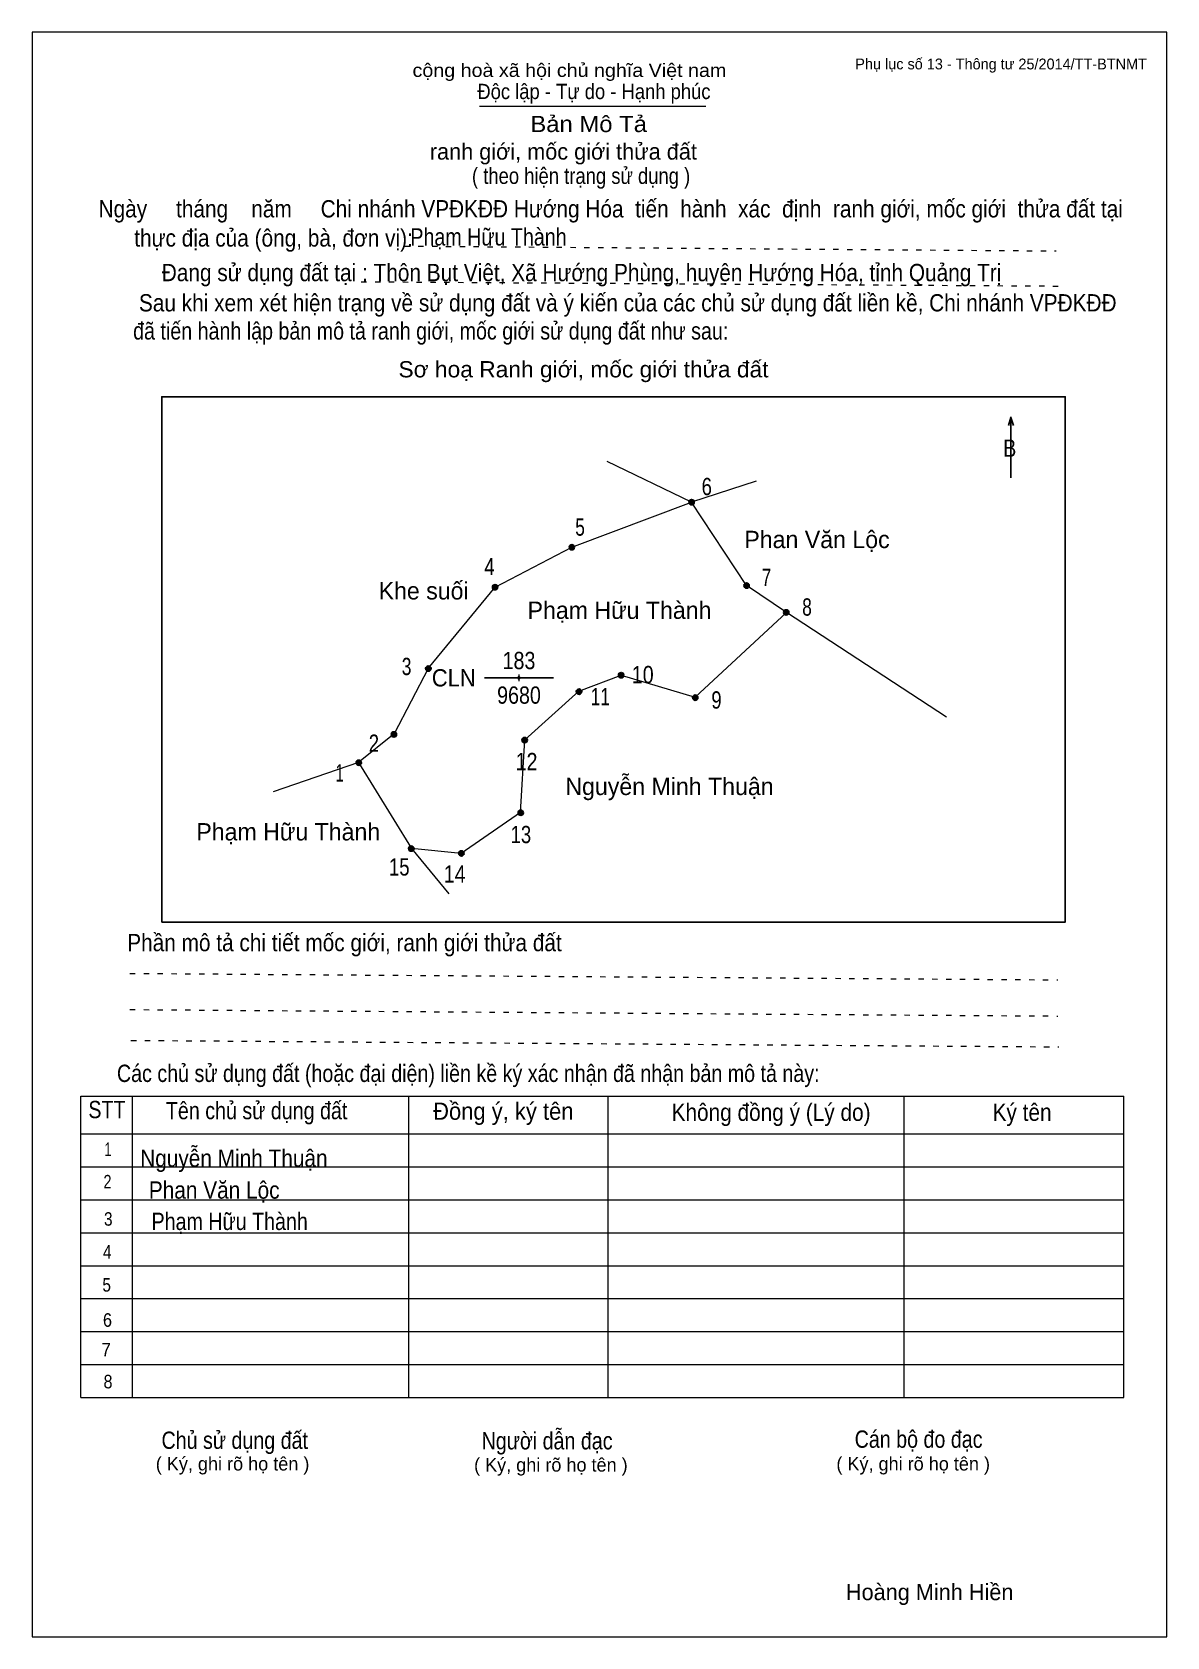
# Model space of a CAD drawing. Header units: centimetres. Extents: x 0 to 21, y 0 to 29.7.
import ezdxf
from ezdxf.enums import TextEntityAlignment as Align

# ---------------------------------------------------------------- set-up
doc = ezdxf.new("R2010")
doc.units = ezdxf.units.CM
doc.header["$LTSCALE"] = 0.13
doc.linetypes.add('DOTTED', pattern=[1.5, 0.3, -1.2])
for name, color, linetype, lineweight in [('1', 7, 'Continuous', 13), ('11', 7, 'Continuous', 13), ('32', 7, 'Continuous', 25), ('33', 7, 'Continuous', 25), ('6', 7, 'Continuous', 13), ('62', 7, 'Continuous', 13), ('7', 7, 'Continuous', 13)]:
    doc.layers.add(name, color=color, linetype=linetype, lineweight=lineweight)
doc.layers.add('34', color=7, linetype='Continuous')
doc.layers.add('63', color=7, linetype='Continuous')

msp = doc.modelspace()

# ---------------------------------------------------------------- hatches: boundary and pattern name
at = {"layer": '11'}
msp.add_hatch(color=256, dxfattribs=at).paths.add_polyline_path([(9.0173, 17.75, 1), (9.0031, 17.75, 1)])
at = {"layer": '32'}
for points in [[(12.2547, 21.0002, 1), (12.1547, 21.0002, 1)], [(10.0382, 20.1656, 1), (9.9382, 20.1656, 1)], [(8.6176, 19.426, 1), (8.5176, 19.426, 1)], [(13.2723, 19.4567, 1), (13.1723, 19.4567, 1)], [(14.0053, 18.9606, 1), (13.9053, 18.9606, 1)], [(7.3824, 17.9198, 1), (7.2824, 17.9198, 1)], [(10.9499, 17.7982, 1), (10.8499, 17.7982, 1)], [(10.1711, 17.4937, 1), (10.0711, 17.4937, 1)], [(12.3223, 17.3826, 1), (12.2223, 17.3826, 1)], [(6.7454, 16.7016, 1), (6.6454, 16.7016, 1)], [(9.1657, 16.5961, 1), (9.0657, 16.5961, 1)], [(6.0947, 16.1786, 1), (5.9947, 16.1786, 1)], [(9.0924, 15.2521, 1), (8.9924, 15.2521, 1)], [(7.0651, 14.5887, 1), (6.9651, 14.5887, 1)], [(7.9943, 14.5002, 1), (7.8943, 14.5002, 1)]]:
    msp.add_hatch(color=256, dxfattribs=at).paths.add_polyline_path(points)

# ---------------------------------------------------------------- linework, layer by layer
at = {"layer": '1'}
msp.add_lwpolyline([(21, 0), (21, 29.7), (0, 29.7), (0, 0)], close=True, dxfattribs=at)
at = {"layer": '11'}
for p, q in [((8.98, 17.75), (8.95, 17.75)), ((9.01, 17.81), (9.01, 17.78)), ((9.01, 17.72), (9.01, 17.69)), ((9.07, 17.75), (9.04, 17.75))]:
    msp.add_line(p, q, dxfattribs=at)
msp.add_lwpolyline([(9.01, 17.78), (8.98, 17.75), (9.01, 17.72), (9.04, 17.75)], close=True, dxfattribs=at)
msp.add_circle((9.0102, 17.75), 0.00709, dxfattribs=at)
at = {"layer": '32'}
for centre in [(12.2047, 21.0002), (9.9882, 20.1656), (8.5676, 19.426), (13.2223, 19.4567), (13.9553, 18.9606), (7.3324, 17.9198), (10.8999, 17.7982), (10.1211, 17.4937), (12.2723, 17.3826), (6.6954, 16.7016), (9.1157, 16.5961), (6.0447, 16.1786), (9.0424, 15.2521), (7.0151, 14.5887), (7.9443, 14.5002)]:
    msp.add_circle(centre, 0.05, dxfattribs=at)
at = {"layer": '33'}
msp.add_line((8.37, 17.75), (9.65, 17.75), dxfattribs=at)
at = {"layer": '6'}
for p, q in [((12.2, 21), (10.64, 21.75)), ((13.4, 21.39), (12.2, 21)), ((13.96, 18.96), (12.27, 17.39)), ((16.92, 17.02), (13.96, 18.96)), ((6.04, 16.18), (4.46, 15.64)), ((7.02, 14.59), (7.71, 13.75))]:
    msp.add_line(p, q, dxfattribs=at)
for points in [[(7.33, 17.92), (8.57, 19.43), (9.99, 20.17), (12.2, 21)], [(13.96, 18.96), (13.22, 19.46), (12.2, 21)], [(7.33, 17.92), (6.7, 16.71), (6.04, 16.18), (7.02, 14.59)], [(9.04, 15.26), (9.12, 16.6), (10.12, 17.5), (10.9, 17.8), (12.27, 17.39)], [(9.04, 15.26), (7.94, 14.5), (7.02, 14.59)]]:
    msp.add_lwpolyline(points, dxfattribs=at)
at = {"layer": '62'}
for p, q in [((8.28, 28.33), (12.47, 28.33)), ((0.9, 10.01), (20.2, 10.01)), ((0.9, 4.43), (0.9, 10.01)), ((1.86, 4.43), (1.86, 10.01)), ((6.97, 4.43), (6.97, 9.99)), ((10.66, 4.43), (10.66, 9.99)), ((16.14, 4.43), (16.14, 10.01)), ((20.2, 4.43), (20.2, 10.01)), ((0.9, 9.31), (20.2, 9.31)), ((0.9, 8.7), (20.2, 8.7)), ((0.9, 8.09), (20.2, 8.09)), ((0.9, 7.48), (20.2, 7.48)), ((0.9, 6.87), (20.2, 6.87)), ((0.9, 6.26), (20.2, 6.26)), ((0.9, 5.65), (20.2, 5.65)), ((0.9, 5.04), (20.2, 5.04)), ((0.9, 4.43), (20.2, 4.43))]:
    msp.add_line(p, q, dxfattribs=at)
at = {"layer": '62', "linetype": 'DOTTED'}
for p, q in [((6.89, 25.74), (18.95, 25.65)), ((6.09, 25.08), (19.04, 25)), ((1.81, 12.28), (18.98, 12.16)), ((1.81, 11.61), (18.98, 11.49)), ((1.83, 11.04), (19, 10.92))]:
    msp.add_line(p, q, dxfattribs=at)
at = {"layer": '62', "lineweight": 25}
for p, q in [((18.11, 22.58), (18.11, 21.45)), ((18.11, 22.57), (18.07, 22.42)), ((18.11, 22.57), (18.16, 22.42))]:
    msp.add_line(p, q, dxfattribs=at)
msp.add_lwpolyline([(2.4, 13.23), (19.12, 13.23), (19.12, 22.95), (2.4, 22.95)], close=True, dxfattribs=at)
at = {"layer": '7'}
msp.add_line((9.05, 17.75), (9.6, 17.75), dxfattribs=at)

# ---------------------------------------------------------------- texts
at = {"layer": '32'}
for s, width, p in [('6', 0.8, (12.485, 21.13)), ('5', 0.75, (10.14, 20.38)), ('4', 0.8, (8.465, 19.65)), ('7', 0.75, (13.59, 19.45)), ('8', 0.75, (14.34, 18.9)), ('3', 0.75, (6.93, 17.8)), ('10', 0.85, (11.3, 17.65)), ('11', 0.75, (10.515, 17.24)), ('9', 0.8, (12.665, 17.18)), ('2', 0.8, (6.325, 16.38)), ('12', 0.85, (9.15, 16.04)), ('1', 0.65, (5.69, 15.83)), ('13', 0.8, (9.045, 14.69)), ('15', 0.8, (6.795, 14.09)), ('14', 0.85, (7.82, 13.96))]:
    msp.add_text(s, height=0.32, dxfattribs=dict(at, width=width)).set_placement(p, align=Align.CENTER)
at = {"layer": '33'}
for s, p in [('Phan Văn Lộc', (14.525, 20.15)), ('Khe suối', (7.245, 19.2)), ('Phạm Hữu Thành ', (10.93, 18.84)), ('Nguyễn Minh Thuận', (11.795, 15.58)), ('Nguyễn Minh Thuận', (11.795, 15.58)), ('Nguyễn Minh Thuận', (11.795, 15.58)), ('Nguyễn Minh Thuận', (11.795, 15.58)), ('Nguyễn Minh Thuận', (11.795, 15.58)), ('Nguyễn Minh Thuận', (11.795, 15.58)), ('Nguyễn Minh Thuận', (11.795, 15.58)), ('Phạm Hữu Thành ', (4.8, 14.74))]:
    msp.add_text(s, height=0.32, dxfattribs=at).set_placement(p, align=Align.CENTER)
at = {"layer": '33', "width": 0.85}
for s, p in [('183', (9.01, 17.91)), ('9680', (9.01, 17.27))]:
    msp.add_text(s, height=0.32, dxfattribs=at).set_placement(p, align=Align.CENTER)
at = {"layer": '33', "width": 0.95}
msp.add_text('CLN', height=0.32, dxfattribs=at).set_placement((8.21, 17.59), align=Align.RIGHT)
at = {"layer": '34'}
for s, width, p in [('Phạm Hữu Thành ', 0.85, (7, 25.75)), ('Nguyễn Minh Thuận', 0.9, (2, 8.7)), ('Phan Văn Lộc', 0.9, (2.16, 8.11)), ('Phạm Hữu Thành ', 0.85, (2.21, 7.53))]:
    msp.add_text(s, height=0.32, dxfattribs=dict(at, width=width)).set_placement(p)
at = {"layer": '62'}
for s, height, width, p in [('cộng hoà xã hội chủ nghĩa Việt nam', 0.2474, 1.1, (7.04, 28.87)), ('Độc lập - Tự do - Hạnh phúc', 0.2828, 0.9, (8.24, 28.46)), ('Bản Mô Tả', 0.3, 1.1, (9.22, 27.85)), ('( theo hiện trạng sử dụng )', 0.3, 0.85, (8.14, 26.89)), ('Ngày     tháng    năm     Chi nhánh VPĐKĐĐ Hướng Hóa  tiến  hành  xác  định  ranh giới, mốc giới  thửa đất tại ', 0.32, 0.9, (1.23, 26.27)), ('thực địa của (ông, bà, đơn vị): ', 0.32, 0.9, (1.89, 25.73)), ('Đang sử dụng đất tại : Thôn Bụt Việt, Xã Hướng Phùng, huyện Hướng Hóa, tỉnh Quảng Trị', 0.32, 0.9, (2.4, 25.09)), (' Sau khi xem xét hiện trạng về sử dụng đất và ý kiến của các chủ sử dụng đất liền kề, Chi nhánh VPĐKĐĐ ', 0.32, 0.9, (1.87, 24.53)), ('đã tiến hành lập bản mô tả ranh giới, mốc giới sử dụng đất như sau:', 0.32, 0.85, (1.87, 24.01)), ('Sơ hoạ Ranh giới, mốc giới thửa đất', 0.3, 1.05, (6.78, 23.31)), ('B', 0.32, 0.85, (17.97, 21.84)), ('Phần mô tả chi tiết mốc giới, ranh giới thửa đất ', 0.32, 0.9, (1.76, 12.69)), ('Các chủ sử dụng đất (hoặc đại diện) liền kề ký xác nhận đã nhận bản mô tả này:', 0.32, 0.85, (1.57, 10.27))]:
    msp.add_text(s, height=height, dxfattribs=dict(at, width=width)).set_placement(p)
msp.add_text('ranh giới, mốc giới thửa đất', height=0.3, dxfattribs=at).set_placement((7.36, 27.34))
for s, height, width, p in [('STT', 0.32, 0.85, (1.385, 9.6)), ('Tên chủ sử dụng đất', 0.32, 0.85, (4.155, 9.58)), ('Đồng ý, ký tên', 0.32, 0.95, (8.72, 9.57)), ('Không đồng ý (Lý do)', 0.32, 0.9, (13.675, 9.55)), ('Ký tên', 0.32, 0.9, (18.32, 9.55)), ('1', 0.25, 0.7, (1.405, 8.9)), ('2', 0.25, 0.8, (1.395, 8.3)), ('3', 0.25, 0.85, (1.41, 7.61)), ('4', 0.25, 0.85, (1.39, 7)), ('5', 0.25, 0.85, (1.38, 6.39)), ('6', 0.25, 0.9, (1.395, 5.74)), ('7', 0.25, 0.95, (1.37, 5.19)), ('8', 0.25, 0.9, (1.405, 4.6)), ('Người dẫn đạc', 0.32, 0.85, (9.53, 3.47)), ('Chủ sử dụng đất', 0.32, 0.85, (3.75, 3.48)), ('Cán bộ đo đạc', 0.32, 0.85, (16.405, 3.5))]:
    msp.add_text(s, height=height, dxfattribs=dict(at, width=width)).set_placement(p, align=Align.CENTER)
for p in [(3.71, 3.08), (9.6, 3.06), (16.305, 3.08)]:
    msp.add_text('( Ký, ghi rõ họ tên )', height=0.25, dxfattribs=at).set_placement(p, align=Align.CENTER)
at = {"layer": '63'}
msp.add_text('Phụ lục số 13 - Thông tư 25/2014/TT-BTNMT', height=0.2, dxfattribs=at).set_placement((20.63, 29.01), align=Align.RIGHT)
msp.add_text('Hoàng Minh Hiền', height=0.3, dxfattribs=at).set_placement((16.61, 0.68), align=Align.CENTER)

doc.saveas('drawing.dxf')
